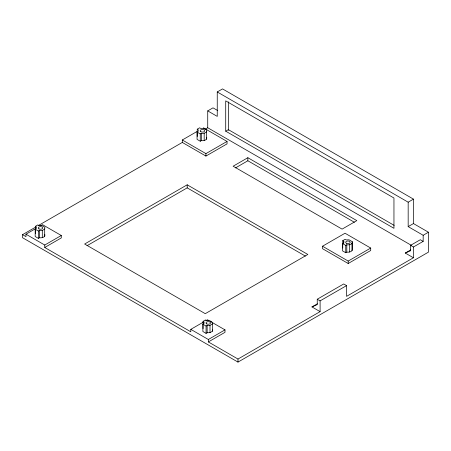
<?xml version="1.0" encoding="UTF-8"?>
<svg xmlns="http://www.w3.org/2000/svg" width="451" height="451" viewBox="0 0 451 451"><rect width="100%" height="100%" fill="white"/><g stroke="black" fill="none" stroke-linecap="round" stroke-linejoin="round"><path stroke-width="0.68" d="M203.063 321.321L204.128 321.935L203.942 323.587L202.888 324.196L202.888 331.524L206.079 333.368L207.133 332.759L210.003 332.658L212.382 331.276L212.697 322.583L209.371 320.452L206.502 320.554L205.442 319.945L203.063 321.321L203.063 328.655M212.415 331.243L212.697 329.912M35.364 226.317L36.43 226.926L36.243 228.578L35.189 229.193L35.189 236.521L38.38 238.365L38.38 231.03L39.44 230.422C41.424 230.827 45.63 229.954 44.863 227.287L41.672 225.449L38.803 225.551L37.743 224.936L35.364 226.317L35.364 233.646M38.38 238.365L39.44 237.75C41.424 238.156 45.63 237.288 44.863 234.621M197.245 129.183L198.305 129.798L198.124 131.45L197.064 132.058L197.064 139.387L200.255 141.231L200.255 133.902L201.315 133.287C203.305 133.693 207.511 132.825 206.744 130.159L203.548 128.315L200.684 128.417L199.618 127.808L197.245 129.183L197.245 136.518M200.255 141.231L201.315 140.622C203.305 141.028 207.511 140.154 206.744 137.487M212.382 323.948L210.003 325.329L207.133 325.425L206.079 326.039L206.079 333.368M342.737 240.682L343.797 241.291L343.617 242.942L342.557 243.557L342.557 250.886L345.754 252.729L346.808 252.12C348.798 252.526 353.003 251.652 352.237 248.986L352.237 241.657L349.04 239.814L346.176 239.915L345.111 239.306L342.737 240.682L342.737 248.016M345.754 252.729L345.754 245.4L346.808 244.786C348.798 245.192 353.003 244.324 352.237 241.657M411.351 245.321L207.725 127.757L207.725 110.895L217.247 116.392L217.247 91.953L222.535 88.903L413.466 199.133L413.466 223.566L428.45 232.22L428.45 252.137L237.987 362.097L22.55 237.716L22.55 234.667L35.353 227.27M207.725 110.895L213.013 107.84L217.777 110.591M38.403 225.511L182.305 142.431L182.305 139.985L197.386 131.28M205.036 129.307L207.725 127.757M22.55 234.667L25.972 236.64L25.972 234.199L35.42 228.747M40.731 225.675L42.501 224.654L61.28 235.495L61.28 237.936L44.75 247.481L44.75 245.04L25.972 234.199M225.714 131.173L393.954 228.313L393.954 198.012L225.714 100.872L225.714 131.173L228.358 129.651L394.163 225.376M44.75 245.04L61.28 235.495M182.305 139.985L205.927 153.622L227.045 141.434L227.045 143.88L205.927 156.069L182.305 142.431M187.199 184.809L84.636 244.025L205.267 313.676L307.836 254.46L187.199 184.809L187.199 187.864L305.4 256.106M87.06 245.682L187.199 187.864M247.858 157.709L233.128 166.216L342.089 229.119L356.82 220.618L247.858 157.709L247.858 160.765L354.385 222.264M235.484 167.907L247.858 160.765M322.499 246.229L345.021 233.229L370.711 248.061L370.711 250.508L348.195 263.508L322.499 248.676L322.499 246.229L348.195 261.067L370.711 248.061M217.247 91.953L408.172 202.189L413.466 199.133M44.75 247.481L190.801 331.801L190.801 329.36L203.288 322.149M205.667 320.774L207.454 319.742L208.661 320.441M208.345 339.49L224.998 329.873L224.998 332.319L208.345 341.931L208.345 339.49L190.801 329.36M408.172 202.189L408.172 226.622L413.466 223.566M408.172 226.622L423.162 235.275L428.45 232.22M346.56 285.607L320.103 300.885L320.103 311.635L311.957 306.928L317.245 304.611L317.245 299.233L343.701 283.961L346.56 285.607L346.56 296.363L413.415 257.763L413.415 247.013L423.162 241.386L423.162 235.275M413.415 257.763L405.269 253.056L410.557 250.739L410.557 245.361L420.304 239.735L423.162 241.386M311.957 306.928L317.369 303.805M405.269 253.056L410.748 249.893M208.345 341.931L237.987 359.047L320.103 311.635M410.557 245.361L413.415 247.013M203.418 127.796L227.045 141.434M197.064 132.058L200.255 133.902M342.557 243.557L345.754 245.4M317.245 299.233L320.103 300.885M209.873 321.14L211.688 322.189M212.9 322.888L224.998 329.873M202.888 324.196L206.079 326.039M35.189 229.193L38.38 231.03M352.051 243.309L352.051 250.638M349.677 244.684L349.677 252.019M348.195 261.067L348.195 263.508M346.808 244.786L346.808 252.12M343.797 241.291L343.797 243.292M237.987 359.047L237.987 362.097M228.358 101.853L228.358 130.356M210.003 325.329L210.003 332.658M207.133 325.425L207.133 332.759M206.558 131.81L206.558 139.139M205.927 153.622L205.927 156.069M204.185 133.192L204.185 140.52M201.315 133.287L201.315 140.622M44.683 228.945L44.683 236.273M42.304 230.32L42.304 237.654M39.44 230.422L39.44 237.75M39.011 228.894A2.244 1.297 0 0 0 42.727 228.234A2.244 1.297 0 0 0 39.874 226.706A2.244 1.297 0 0 0 39.011 228.894M206.665 323.857A2.244 1.297 0 0 0 210.42 323.277A2.244 1.297 0 0 0 207.669 321.687A2.244 1.297 0 0 0 206.665 323.857M346.34 243.219A2.244 1.297 0 0 0 350.094 242.638A2.244 1.297 0 0 0 347.343 241.048A2.244 1.297 0 0 0 346.34 243.219M200.858 131.726A2.244 1.297 0 0 0 204.607 131.128A2.244 1.297 0 0 0 201.834 129.555A2.244 1.297 0 0 0 200.858 131.726"/></g></svg>
